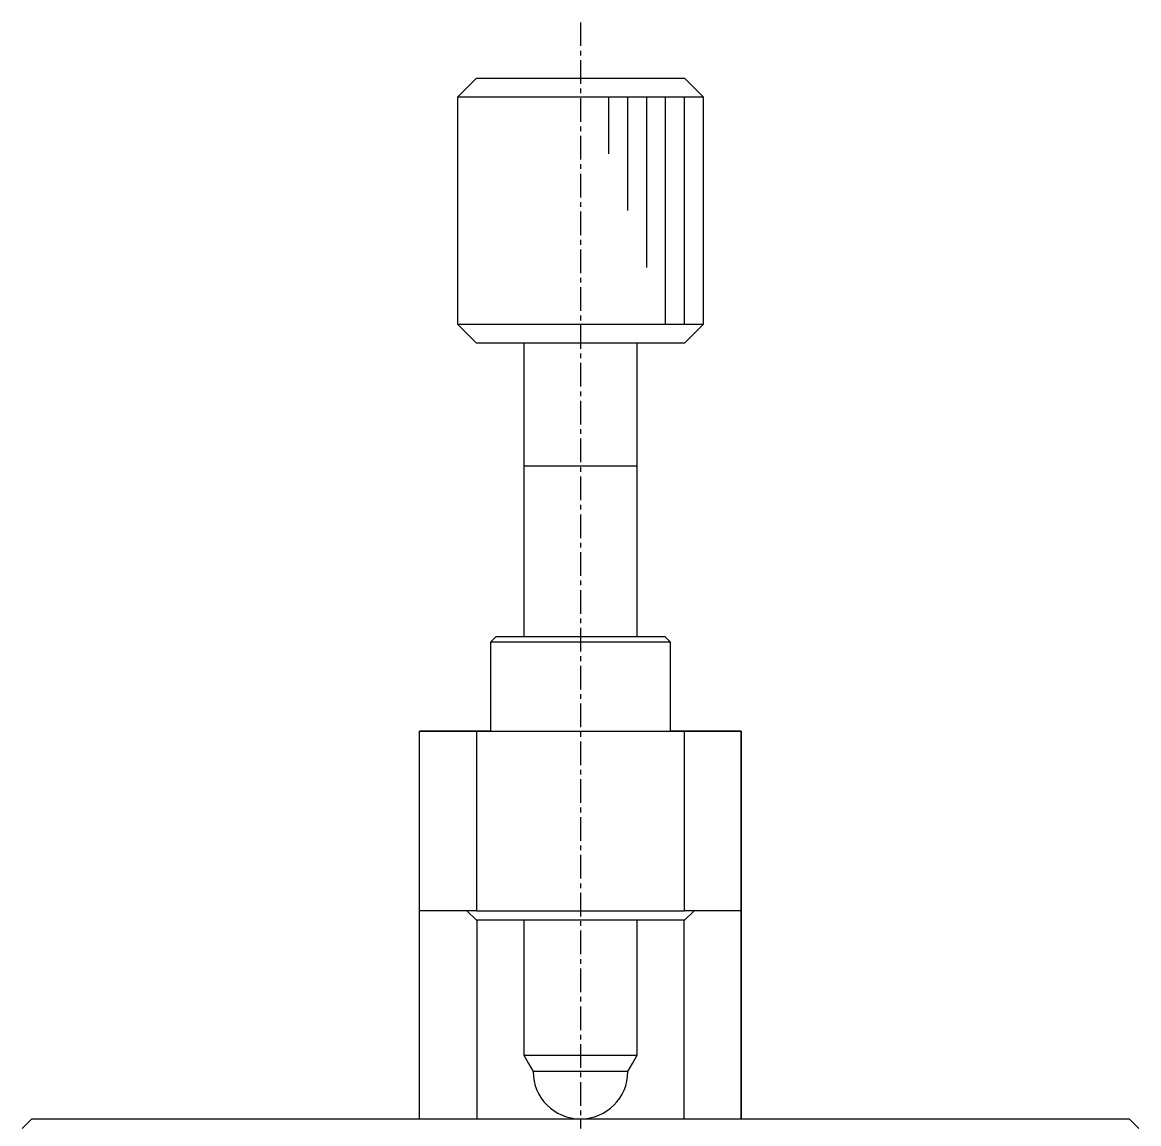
# Model space of a CAD drawing. Extents: x 93 to 387, y 67 to 413.
# Drawn here: x 110.8 to 169.8, y 354.8 to 413 of the extents above; entities that cross this region are included whole.
import ezdxf

# ---------------------------------------------------------------- set-up
doc = ezdxf.new("R2010")
doc.units = 0
doc.linetypes.add('CENTER', pattern=[2, 1.25, -0.25, 0.25, -0.25])
doc.layers.get('0').update_dxf_attribs({"linetype": 'CONTINUOUS'})

msp = doc.modelspace()

# ---------------------------------------------------------------- linework, layer by layer
at = {"color": 1, "linetype": 'CENTER'}
msp.add_line((140.278, 413.003), (140.278, 354.553), dxfattribs=at)
at = {"color": 7, "linetype": 'CONTINUOUS'}
for p, q in [((134.778, 410.053), (133.778, 409.053)), ((134.778, 410.053), (145.778, 410.053)), ((134.778, 410.053), (145.778, 410.053)), ((146.778, 409.053), (145.778, 410.053)), ((133.778, 409.053), (133.778, 397.053)), ((133.779, 409.053), (133.778, 409.053)), ((146.778, 409.053), (133.779, 409.053)), ((146.778, 397.053), (146.778, 409.053)), ((133.778, 397.053), (146.778, 397.053)), ((133.778, 397.053), (134.778, 396.053)), ((145.778, 396.053), (146.778, 397.053)), ((145.778, 396.053), (134.778, 396.053)), ((137.278, 396.053), (137.278, 389.553)), ((143.278, 389.553), (143.278, 396.053)), ((137.278, 389.553), (137.278, 380.554)), ((143.278, 380.554), (143.278, 389.553)), ((135.828, 380.553), (135.528, 380.253)), ((135.828, 380.553), (144.728, 380.553)), ((135.828, 380.553), (137.278, 380.553)), ((143.278, 380.553), (144.728, 380.553)), ((145.028, 380.253), (144.728, 380.553)), ((145.028, 380.253), (135.528, 380.253)), ((135.528, 380.253), (135.528, 375.553)), ((145.028, 375.553), (145.028, 380.253)), ((131.778, 366.053), (131.778, 375.553)), ((134.578, 375.553), (131.778, 375.553)), ((131.778, 375.553), (134.778, 375.553)), ((135.528, 375.553), (134.578, 375.553)), ((134.778, 375.553), (134.778, 366.053)), ((134.778, 375.553), (145.778, 375.553)), ((135.528, 375.553), (145.028, 375.553)), ((145.978, 375.553), (145.028, 375.553)), ((145.778, 375.553), (148.778, 375.553)), ((145.778, 366.053), (145.778, 375.553)), ((148.778, 375.553), (145.978, 375.553)), ((148.778, 375.553), (148.778, 366.053)), ((148.778, 371.053), (148.778, 375.553)), ((148.778, 366.053), (148.778, 371.053)), ((131.778, 355.053), (131.778, 366.053)), ((134.778, 366.053), (131.778, 366.053)), ((134.278, 366.053), (134.778, 365.553)), ((134.778, 366.053), (145.778, 366.053)), ((148.778, 366.053), (145.778, 366.053)), ((145.778, 365.553), (146.278, 366.053)), ((148.778, 355.053), (148.778, 366.053)), ((148.778, 366.053), (148.778, 355.053)), ((145.778, 365.553), (134.778, 365.553)), ((134.801, 365.553), (134.801, 355.053)), ((137.278, 365.553), (137.278, 358.42)), ((143.278, 358.42), (143.278, 365.553)), ((145.755, 355.053), (145.755, 365.553)), ((137.278, 358.42), (143.278, 358.42)), ((137.278, 358.42), (137.528, 357.987)), ((143.028, 357.987), (143.278, 358.42)), ((137.528, 357.987), (137.778, 357.553)), ((142.778, 357.553), (137.778, 357.553)), ((142.778, 357.553), (143.028, 357.987)), ((111.278, 355.053), (110.778, 354.553)), ((111.278, 355.053), (133.278, 355.053)), ((133.278, 355.053), (135.878, 355.053)), ((135.878, 355.053), (169.278, 355.053)), ((169.778, 354.553), (169.278, 355.053))]:
    msp.add_line(p, q, dxfattribs=at)
at = {"color": 3, "linetype": 'CONTINUOUS'}
for p, q in [((141.778, 406.053), (141.778, 409.053)), ((142.778, 403.053), (142.778, 409.053)), ((143.778, 400.053), (143.778, 409.053)), ((144.778, 397.053), (144.778, 409.053)), ((145.778, 397.053), (145.778, 409.053)), ((137.278, 389.558), (137.278, 389.553)), ((143.278, 389.553), (137.278, 389.553)), ((137.278, 389.553), (137.278, 389.548)), ((137.279, 389.553), (137.278, 389.553)), ((137.528, 389.553), (137.279, 389.553)), ((143.029, 389.553), (137.528, 389.553)), ((143.278, 389.553), (143.029, 389.553)), ((143.278, 389.553), (143.278, 389.558)), ((143.278, 389.548), (143.278, 389.553))]:
    msp.add_line(p, q, dxfattribs=at)
at = {"color": 7, "linetype": 'CONTINUOUS'}
for start, end in [(180, 270), (270, 0)]:
    msp.add_arc((140.278, 357.553), 2.5, start, end, dxfattribs=at)

doc.saveas('drawing.dxf')
